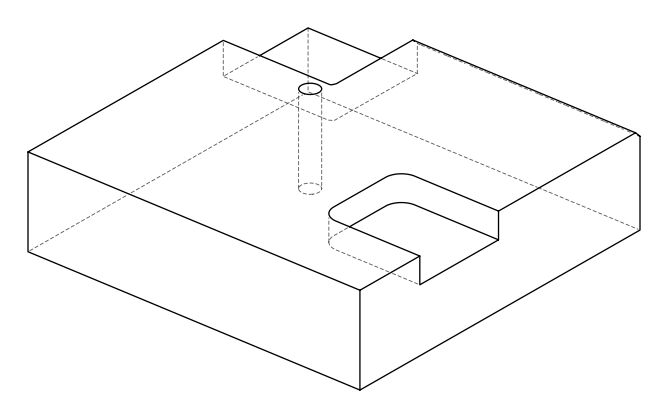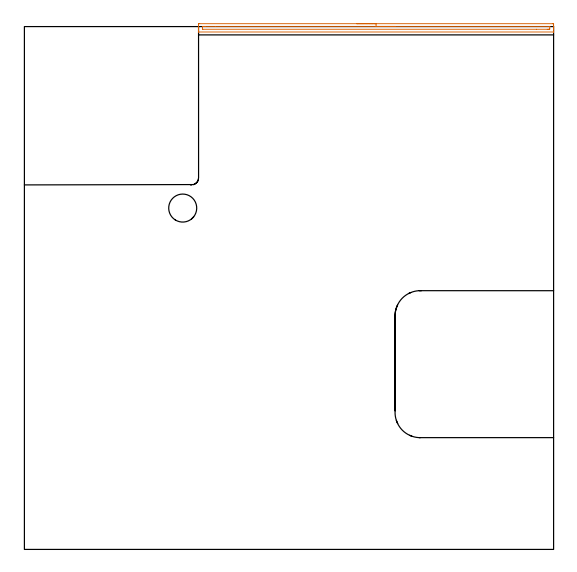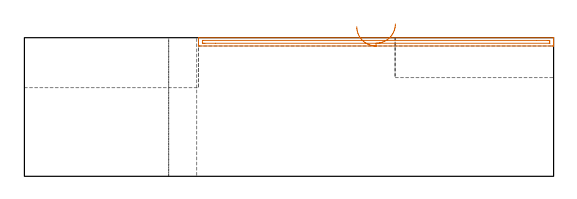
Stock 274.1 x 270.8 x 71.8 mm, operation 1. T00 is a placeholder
(PLAN: 6 operations, 5 tool changes, 81.8 min)
(1 AREA_MILL | FG_CHAMFER_SURFACE | UGT0205_001 | 3.11 min | 1730 mm3)
(2 MILL_CORNER_NOTCH_RECTANGULAR | CORNER_NOTCH_RECTANGULAR | NXT0201_008 | Follow Part, ap 1.5, ae 75% | 74.47 min | 191475 mm3)
(3 MILL_SLOT | SLOT_PARTIAL_RECTANGULAR | UGT0201_109 | Follow Part, ap 6.35, ae 75% | 3.54 min | 127838 mm3)
(4 SPOT_DRILL | STEP1HOLE | NXT0321_9005460120000 | 0.03 min | 2 mm3)
(5 DRILL_THROUGH_HOLE_INTO_CENTER | STEP1HOLE | NXT0301_065 | 0.31 min | 4978 mm3)
(6 DRILL_TO_ENLARGE_THROUGH_HOLE | STEP1HOLE | NXT0301_106 | 0.31 min | 6870 mm3)
(TOOL UGT0205_001 | Chamfer Mill 20 x 3 x 45 deg. | D20 FL50 Z2)
(TOOL NXT0201_008 | ENDMILL 6mm [2P460-0600-NA 1630] | D6 FL26 Z6)
(TOOL UGT0201_109 | End Mill 25.4 mm | D25.4 FL25 Z2)
(TOOL NXT0321_9005460120000 | NC Spot Drill, 142deg, 12mm, Carbide, Uncoated | D12 PA142 FL30 Z2)
(TOOL NXT0301_065 | Carbide Drill 9.4mm [860.1-0940-075A1-MM 2214] | D9.4 PA140 FL98 Z2)
(TOOL NXT0301_106 | Carbide Drill 14.5mm [860.1-1450-073A1-MM 2214] | D14.5 PA140 FL83 Z2)
(OP 1 AREA_MILL)
G17 G21 G94 G90
T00 M6
G54
G17 G0 G90 X172.15 Y272.3 S1061 M3
G43 Z81.8 H0
Z77.5
G94 G1 X172.188 Z76.628 F250.
X172.302 Z75.763
X172.491 Z74.912
X172.753 Z74.08
X173.087 Z73.274
X173.49 Z72.5
X173.958 Z71.764
X174.49 Z71.072
X175.079 Z70.429
X175.722 Z69.84
X176.414 Z69.308
X177.15 Z68.84
X177.924 Z68.437
X178.73 Z68.103
X179.562 Z67.841
X180.414 Z67.652
X181.278 Z67.538
X182.15 Z67.5
X273.51 Y272.299 Z67.501
X273.907 Y272.296
X274.09 Y272.291 Z67.504
X274.1 Y271.905 Z67.89
Y271.311 Z68.486
Y271.027 Z68.769
Y270.433 Z69.363
Y270.15 Z69.646
Y269.583 Z70.216
Y269.273 Z70.527
Y268.255 Z71.544
X274.098 Y268.126 Z71.667
X274.09 Y268.002 Z71.789
X273.956 Y268. Z71.8
X90.344
X90.21 Y268.002 Z71.789
X90.202 Y268.126 Z71.667
X90.2 Y268.255 Z71.544
Y268.962 Z70.837
Y269.583 Z70.216
Y270.15 Z69.646
Y270.433 Z69.363
Y271.027 Z68.769
Y271.311 Z68.486
X90.205 Y271.905 Z67.89
X90.21 Y272.291 Z67.504
X90.393 Y272.296 Z67.501
X90.79 Y272.3 Z67.5
X182.15
Y270.886 Z68.914
X271.872 Y270.885 Z68.915
X272.068 Y270.881 Z68.919
X272.086 Y270.879 Z68.921
X272.091 Y270.869 Z68.931
X272.097 Y270.844 Z68.956
X272.099 Y270.819 Z68.981
X272.098 Y269.786 Z70.014
X272.09 Y269.424 Z70.376
X271.728 Y269.417 Z70.383
X271.583 Y269.415 Z70.385
X270.836 Y269.414 Z70.386
X265.293
X92.428 Y269.415 Z70.385
X92.232 Y269.419 Z70.381
X92.214 Y269.421 Z70.379
X92.208 Y269.431 Z70.369
X92.203 Y269.456 Z70.344
X92.201 Y269.481 Z70.319
X92.202 Y270.514 Z69.286
X92.21 Y270.876 Z68.924
X92.572 Y270.883 Z68.917
X92.717 Y270.885 Z68.915
X93.464 Y270.886 Z68.914
X99.007
X182.15
X183.022 Z68.952
X183.886 Z69.066
X184.738 Z69.255
X185.57 Z69.517
X186.376 Z69.851
X187.15 Z70.254
X187.886 Z70.723
X188.578 Z71.254
X189.221 Z71.843
X189.81 Z72.486
X190.342 Z73.178
X190.81 Z73.914
X191.213 Z74.688
X191.547 Z75.494
X191.809 Z76.326
X191.998 Z77.178
X192.112 Z78.043
X192.15 Z78.914
G0 Z81.8
M5
M2
